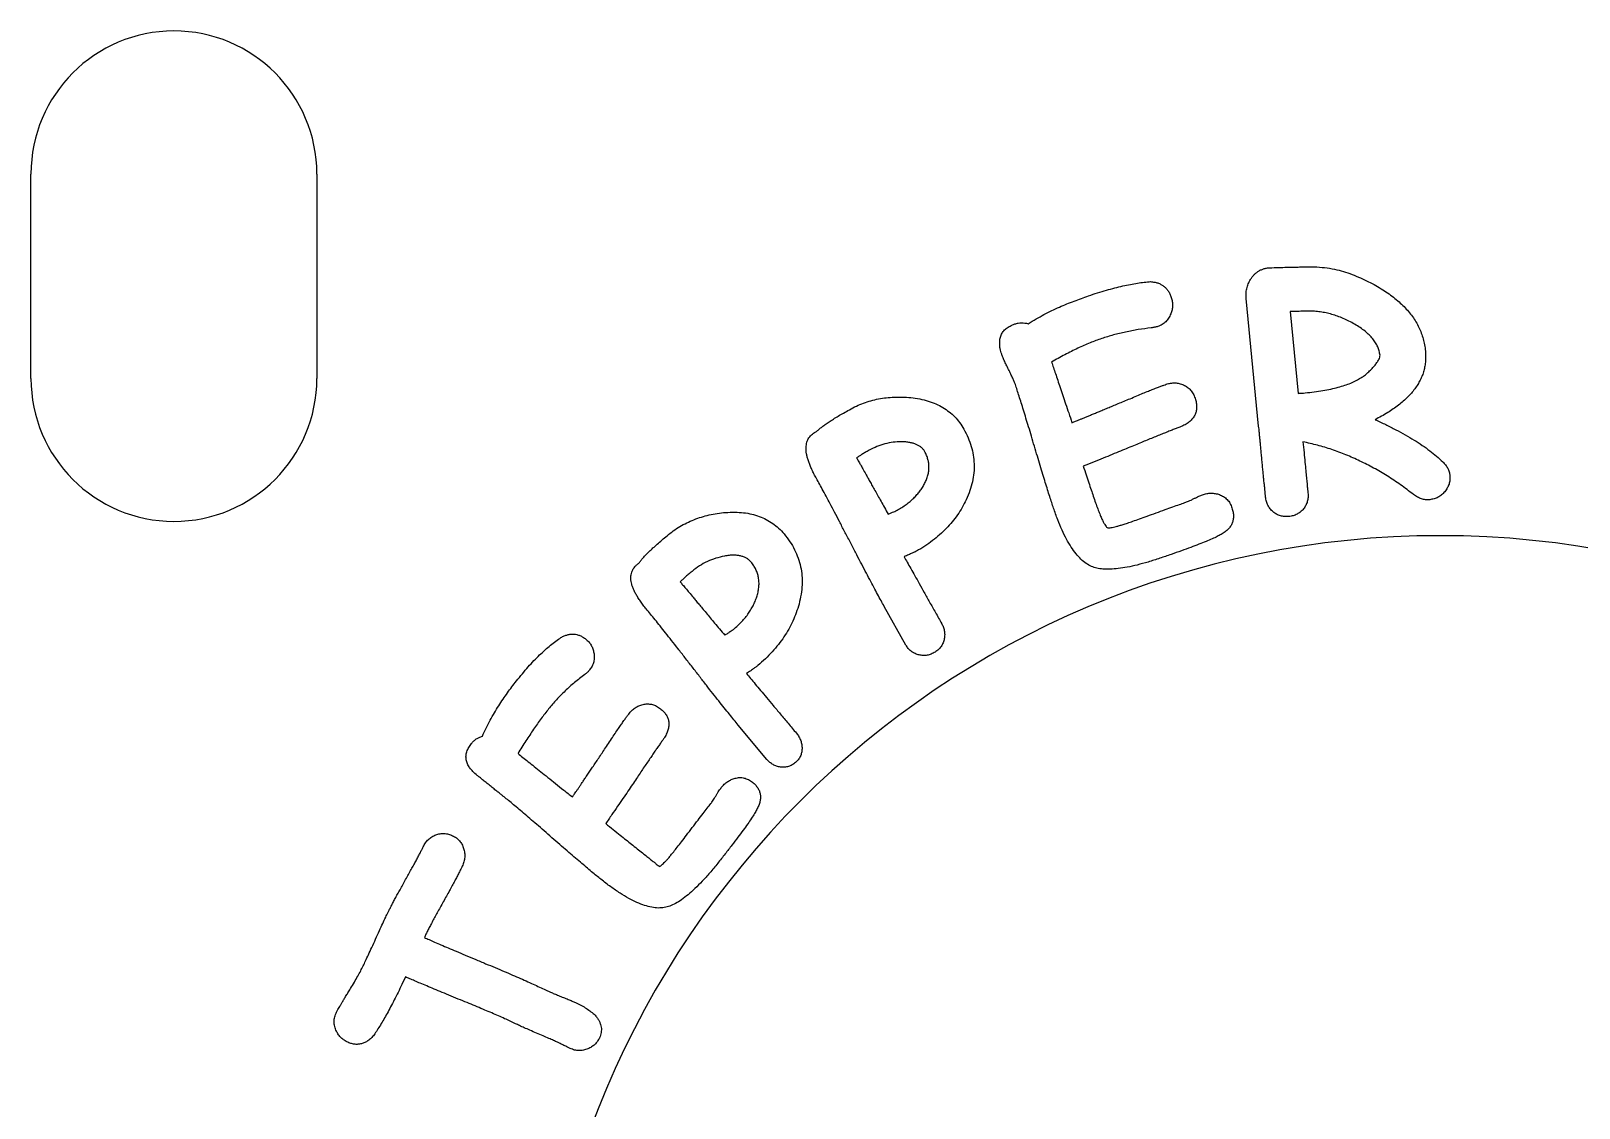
# Model space of a CAD drawing. Header units: millimetres. Extents: x -130 to 25, y -66 to 66.
# Drawn here: x -17.25 to 1.7, y -16.6 to -3.42 of the extents above; entities that cross this region are included whole.
import ezdxf

# ---------------------------------------------------------------- set-up
doc = ezdxf.new("R2010")
doc.units = ezdxf.units.MM

msp = doc.modelspace()

# ---------------------------------------------------------------- linework, layer by layer
at = {"color": 7, "linetype": 'Continuous', "lineweight": 25}
for p, q in [((-17.25, -7.675), (-17.25, -5.175)), ((-13.75, -5.175), (-13.75, -7.675)), ((-2.222, -8.26), (-2.374, -6.7)), ((-1.836, -6.859), (-1.737, -7.859)), ((-6.539, -10.938), (-6.805, -10.465)), ((-8.241, -12.338), (-8.593, -11.917)), ((-12.665, -14.998), (-12.71, -15.091))]:
    msp.add_line(p, q, dxfattribs=at)
for centre, radius, start, end in [((-15.5, -5.175), 1.75, 0, 180), ((-15.5, -7.675), 1.75, 180, 0), ((0, -20.675), 11.075, 0, 180)]:
    msp.add_arc(centre, radius, start, end, dxfattribs=at)
for points, knots in [([(-2.322, -6.465), (-2.315, -6.454), (-2.3, -6.432), (-2.274, -6.403), (-2.246, -6.378), (-2.214, -6.357), (-2.18, -6.341), (-2.143, -6.33), (-2.103, -6.322), (-2.075, -6.321), (-2.061, -6.321)], [0, 0, 0, 0, 0.1280628, 0.2527934, 0.3736744, 0.4929953, 0.6116226, 0.7359529, 0.864324, 1, 1, 1, 1]), ([(-2.061, -6.321), (-2.024, -6.32), (-1.955, -6.318), (-1.858, -6.315), (-1.776, -6.314), (-1.709, -6.312), (-1.655, -6.311), (-1.616, -6.31), (-1.592, -6.309), (-1.58, -6.31), (-1.577, -6.31)], [0, 0, 0, 0, 0.229407, 0.428933, 0.598579, 0.738372, 0.848285, 0.928321, 0.979695, 1, 1, 1, 1]), ([(-1.577, -6.31), (-1.533, -6.311), (-1.448, -6.315), (-1.325, -6.332), (-1.211, -6.357), (-1.14, -6.381), (-1.105, -6.393)], [0, 0, 0, 0, 0.274592, 0.531875, 0.772238, 1, 1, 1, 1]), ([(-1.105, -6.393), (-1.07, -6.407), (-1.002, -6.435), (-0.903, -6.48), (-0.81, -6.527), (-0.724, -6.577), (-0.644, -6.628), (-0.571, -6.682), (-0.503, -6.738), (-0.442, -6.796), (-0.387, -6.856), (-0.338, -6.919), (-0.296, -6.984), (-0.26, -7.051), (-0.23, -7.12), (-0.208, -7.192), (-0.189, -7.265), (-0.183, -7.315), (-0.181, -7.341)], [0, 0, 0, 0, 0.0809736, 0.1588029, 0.2326957, 0.303936, 0.3719349, 0.437118, 0.4994695, 0.5600989, 0.6181493, 0.6748065, 0.729942, 0.7840431, 0.8376554, 0.8916089, 0.9452436, 1, 1, 1, 1]), ([(-4.305, -6.666), (-4.268, -6.653), (-4.195, -6.629), (-4.087, -6.597), (-3.984, -6.568), (-3.887, -6.545), (-3.794, -6.525), (-3.706, -6.51), (-3.623, -6.499), (-3.57, -6.494), (-3.544, -6.492)], [0, 0, 0, 0, 0.151425, 0.294961, 0.430671, 0.559173, 0.680042, 0.793991, 0.900587, 1, 1, 1, 1]), ([(-3.544, -6.492), (-3.528, -6.494), (-3.499, -6.497), (-3.457, -6.507), (-3.418, -6.524), (-3.384, -6.545), (-3.355, -6.572), (-3.329, -6.604), (-3.307, -6.642), (-3.297, -6.669), (-3.291, -6.684)], [0, 0, 0, 0, 0.136007, 0.2627661, 0.383647, 0.5025939, 0.6186358, 0.7389362, 0.8651995, 1, 1, 1, 1]), ([(-2.374, -6.7), (-2.375, -6.679), (-2.378, -6.639), (-2.369, -6.578), (-2.351, -6.519), (-2.332, -6.483), (-2.322, -6.465)], [0, 0, 0, 0, 0.253004, 0.498747, 0.746257, 1, 1, 1, 1]), ([(-5.042, -7.007), (-5.01, -6.987), (-4.946, -6.948), (-4.851, -6.894), (-4.756, -6.846), (-4.633, -6.79), (-4.483, -6.729), (-4.363, -6.686), (-4.305, -6.666)], [0, 0, 0, 0, 0.139417, 0.274126, 0.404855, 0.530879, 0.772316, 1, 1, 1, 1]), ([(-3.291, -6.684), (-3.287, -6.701), (-3.278, -6.734), (-3.274, -6.785), (-3.28, -6.837), (-3.292, -6.87), (-3.298, -6.886)], [0, 0, 0, 0, 0.253097, 0.497062, 0.745162, 1, 1, 1, 1]), ([(-5.367, -7.379), (-5.374, -7.357), (-5.387, -7.315), (-5.393, -7.252), (-5.391, -7.196), (-5.376, -7.145), (-5.349, -7.101), (-5.312, -7.063), (-5.263, -7.032), (-5.226, -7.018), (-5.206, -7.01)], [0, 0, 0, 0, 0.152315, 0.286271, 0.407056, 0.518673, 0.626782, 0.739552, 0.862157, 1, 1, 1, 1]), ([(-5.206, -7.01), (-5.192, -7.006), (-5.166, -6.998), (-5.124, -6.995), (-5.083, -6.997), (-5.056, -7.003), (-5.042, -7.007)], [0, 0, 0, 0, 0.251573, 0.499899, 0.747418, 1, 1, 1, 1]), ([(-3.298, -6.886), (-3.306, -6.904), (-3.321, -6.939), (-3.357, -6.984), (-3.403, -7.019), (-3.438, -7.033), (-3.456, -7.04)], [0, 0, 0, 0, 0.257054, 0.501844, 0.74392, 1, 1, 1, 1]), ([(-1.611, -6.852), (-1.613, -6.852), (-1.619, -6.852), (-1.632, -6.852), (-1.651, -6.853), (-1.676, -6.853), (-1.708, -6.855), (-1.745, -6.856), (-1.788, -6.858), (-1.819, -6.859), (-1.836, -6.859)], [0, 0, 0, 0, 0.030832, 0.087357, 0.172184, 0.282694, 0.421533, 0.588618, 0.781471, 1, 1, 1, 1]), ([(-1.047, -7.012), (-1.07, -6.999), (-1.115, -6.974), (-1.185, -6.942), (-1.255, -6.914), (-1.325, -6.892), (-1.396, -6.874), (-1.467, -6.862), (-1.539, -6.854), (-1.587, -6.853), (-1.611, -6.852)], [0, 0, 0, 0, 0.132075, 0.261515, 0.388756, 0.513022, 0.635827, 0.757796, 0.878695, 1, 1, 1, 1]), ([(-4.143, -7.188), (-4.191, -7.205), (-4.29, -7.241), (-4.44, -7.308), (-4.596, -7.387), (-4.702, -7.446), (-4.756, -7.477)], [0, 0, 0, 0, 0.224007, 0.465362, 0.723972, 1, 1, 1, 1]), ([(-3.537, -7.058), (-3.59, -7.064), (-3.695, -7.077), (-3.849, -7.107), (-3.999, -7.142), (-4.095, -7.173), (-4.143, -7.188)], [0, 0, 0, 0, 0.257661, 0.50989, 0.757387, 1, 1, 1, 1]), ([(-3.456, -7.04), (-3.469, -7.044), (-3.496, -7.052), (-3.523, -7.056), (-3.537, -7.058)], [0, 0, 0, 0, 0.4839422, 1, 1, 1, 1]), ([(-0.736, -7.392), (-0.739, -7.375), (-0.744, -7.339), (-0.762, -7.288), (-0.79, -7.239), (-0.824, -7.189), (-0.868, -7.143), (-0.92, -7.097), (-0.98, -7.053), (-1.024, -7.026), (-1.047, -7.012)], [0, 0, 0, 0, 0.103708, 0.209559, 0.319209, 0.435668, 0.560908, 0.69517, 0.84198, 1, 1, 1, 1]), ([(-5.2, -7.752), (-5.204, -7.74), (-5.214, -7.713), (-5.233, -7.67), (-5.256, -7.62), (-5.283, -7.566), (-5.311, -7.511), (-5.334, -7.461), (-5.353, -7.418), (-5.362, -7.391), (-5.367, -7.379)], [0, 0, 0, 0, 0.094997, 0.209195, 0.344826, 0.500023, 0.656487, 0.790833, 0.906332, 1, 1, 1, 1]), ([(-0.181, -7.341), (-0.179, -7.362), (-0.176, -7.403), (-0.179, -7.464), (-0.186, -7.524), (-0.199, -7.583), (-0.218, -7.641), (-0.244, -7.696), (-0.274, -7.752), (-0.31, -7.805), (-0.351, -7.857), (-0.398, -7.908), (-0.451, -7.957), (-0.509, -8.005), (-0.574, -8.051), (-0.643, -8.096), (-0.718, -8.14), (-0.77, -8.167), (-0.797, -8.181)], [0, 0, 0, 0, 0.056187, 0.110769, 0.165213, 0.21902, 0.273228, 0.327869, 0.384126, 0.441754, 0.501301, 0.563048, 0.627732, 0.695239, 0.766313, 0.840223, 0.918444, 1, 1, 1, 1]), ([(-4.756, -7.477), (-4.749, -7.499), (-4.733, -7.546), (-4.708, -7.619), (-4.681, -7.701), (-4.651, -7.789), (-4.619, -7.886), (-4.584, -7.99), (-4.546, -8.101), (-4.52, -8.178), (-4.507, -8.218)], [0, 0, 0, 0, 0.088993, 0.188992, 0.29836, 0.418033, 0.548478, 0.688993, 0.839111, 1, 1, 1, 1]), ([(-0.971, -7.67), (-0.956, -7.66), (-0.925, -7.64), (-0.883, -7.604), (-0.842, -7.566), (-0.806, -7.524), (-0.775, -7.484), (-0.752, -7.449), (-0.738, -7.419), (-0.737, -7.4), (-0.736, -7.392)], [0, 0, 0, 0, 0.147262, 0.293942, 0.444352, 0.597241, 0.737883, 0.85027, 0.935885, 1, 1, 1, 1]), ([(-4.733, -9.262), (-4.74, -9.24), (-4.756, -9.193), (-4.78, -9.118), (-4.806, -9.036), (-4.834, -8.945), (-4.865, -8.847), (-4.897, -8.741), (-4.931, -8.626), (-4.967, -8.506), (-5.002, -8.386), (-5.036, -8.271), (-5.069, -8.165), (-5.099, -8.067), (-5.127, -7.977), (-5.153, -7.895), (-5.177, -7.82), (-5.193, -7.774), (-5.2, -7.752)], [0, 0, 0, 0, 0.044347, 0.093673, 0.148564, 0.208327, 0.273528, 0.343951, 0.4196, 0.50058, 0.581559, 0.657208, 0.727281, 0.792374, 0.852245, 0.906787, 0.956001, 1, 1, 1, 1]), ([(-3.795, -7.924), (-3.768, -7.913), (-3.715, -7.891), (-3.641, -7.859), (-3.574, -7.832), (-3.514, -7.808), (-3.463, -7.788), (-3.42, -7.772), (-3.384, -7.758), (-3.363, -7.751), (-3.354, -7.747)], [0, 0, 0, 0, 0.1882392, 0.3584118, 0.5107132, 0.6444842, 0.7608577, 0.8587067, 0.9380359, 1, 1, 1, 1]), ([(-3.354, -7.747), (-3.336, -7.742), (-3.301, -7.732), (-3.246, -7.729), (-3.193, -7.737), (-3.141, -7.754), (-3.094, -7.781), (-3.053, -7.818), (-3.021, -7.864), (-3.007, -7.9), (-3, -7.919)], [0, 0, 0, 0, 0.1273044, 0.2499, 0.3695234, 0.493075, 0.6174086, 0.7384629, 0.8650926, 1, 1, 1, 1]), ([(-1.653, -7.853), (-1.616, -7.849), (-1.543, -7.841), (-1.438, -7.826), (-1.34, -7.808), (-1.251, -7.785), (-1.169, -7.762), (-1.095, -7.735), (-1.029, -7.705), (-0.99, -7.681), (-0.971, -7.67)], [0, 0, 0, 0, 0.159445, 0.30894, 0.447896, 0.576775, 0.696085, 0.806113, 0.907182, 1, 1, 1, 1]), ([(-7.231, -8.059), (-7.203, -8.043), (-7.147, -8.013), (-7.058, -7.977), (-6.968, -7.947), (-6.875, -7.925), (-6.779, -7.911), (-6.681, -7.904), (-6.581, -7.903), (-6.514, -7.908), (-6.48, -7.911)], [0, 0, 0, 0, 0.123673, 0.245983, 0.367985, 0.490952, 0.61427, 0.740267, 0.868125, 1, 1, 1, 1]), ([(-6.48, -7.911), (-6.443, -7.916), (-6.371, -7.925), (-6.267, -7.951), (-6.173, -7.986), (-6.087, -8.03), (-6.009, -8.083), (-5.94, -8.144), (-5.88, -8.216), (-5.847, -8.269), (-5.83, -8.296)], [0, 0, 0, 0, 0.142944, 0.277208, 0.404381, 0.526856, 0.644881, 0.762197, 0.879735, 1, 1, 1, 1]), ([(-4.507, -8.218), (-4.502, -8.216), (-4.491, -8.212), (-4.472, -8.204), (-4.45, -8.195), (-4.423, -8.184), (-4.392, -8.172), (-4.358, -8.157), (-4.319, -8.142), (-4.277, -8.123), (-4.23, -8.104), (-4.18, -8.084), (-4.126, -8.061), (-4.067, -8.037), (-4.005, -8.012), (-3.939, -7.983), (-3.868, -7.954), (-3.82, -7.934), (-3.795, -7.924)], [0, 0, 0, 0, 0.020932, 0.046886, 0.078562, 0.11596, 0.158798, 0.207641, 0.261921, 0.321516, 0.386544, 0.457293, 0.533766, 0.61596, 0.70359, 0.796537, 0.895898, 1, 1, 1, 1]), ([(-3, -7.919), (-2.994, -7.937), (-2.984, -7.971), (-2.979, -8.024), (-2.983, -8.072), (-2.998, -8.117), (-3.022, -8.158), (-3.055, -8.196), (-3.098, -8.229), (-3.132, -8.247), (-3.15, -8.256)], [0, 0, 0, 0, 0.138124, 0.262368, 0.379613, 0.491676, 0.603818, 0.724322, 0.854548, 1, 1, 1, 1]), ([(-1.737, -7.859), (-1.722, -7.858), (-1.694, -7.857), (-1.666, -7.854), (-1.653, -7.853)], [0, 0, 0, 0, 0.537448, 1, 1, 1, 1]), ([(-7.628, -8.321), (-7.619, -8.313), (-7.599, -8.295), (-7.565, -8.267), (-7.524, -8.238), (-7.478, -8.207), (-7.425, -8.172), (-7.366, -8.136), (-7.301, -8.098), (-7.255, -8.072), (-7.231, -8.059)], [0, 0, 0, 0, 0.078257, 0.17062, 0.274096, 0.392991, 0.52469, 0.670275, 0.828141, 1, 1, 1, 1]), ([(-7.643, -8.884), (-7.653, -8.867), (-7.672, -8.832), (-7.696, -8.78), (-7.717, -8.732), (-7.733, -8.685), (-7.748, -8.641), (-7.756, -8.6), (-7.762, -8.561), (-7.762, -8.524), (-7.759, -8.49), (-7.753, -8.458), (-7.742, -8.429), (-7.727, -8.402), (-7.708, -8.377), (-7.685, -8.356), (-7.658, -8.337), (-7.638, -8.327), (-7.628, -8.321)], [0, 0, 0, 0, 0.095324, 0.184169, 0.266673, 0.344344, 0.415165, 0.481561, 0.54259, 0.599473, 0.652928, 0.702679, 0.750967, 0.79867, 0.846338, 0.89487, 0.945458, 1, 1, 1, 1]), ([(-5.83, -8.296), (-5.812, -8.331), (-5.777, -8.399), (-5.738, -8.506), (-5.714, -8.614), (-5.702, -8.722), (-5.706, -8.832), (-5.724, -8.941), (-5.754, -9.052), (-5.786, -9.123), (-5.802, -9.16)], [0, 0, 0, 0, 0.131045, 0.256052, 0.377956, 0.498098, 0.618324, 0.741293, 0.867426, 1, 1, 1, 1]), ([(-3.15, -8.256), (-3.162, -8.261), (-3.19, -8.273), (-3.234, -8.289), (-3.282, -8.308), (-3.334, -8.329), (-3.391, -8.352), (-3.453, -8.376), (-3.519, -8.403), (-3.564, -8.421), (-3.588, -8.431)], [0, 0, 0, 0, 0.08863, 0.188436, 0.298026, 0.416958, 0.547966, 0.68786, 0.83869, 1, 1, 1, 1]), ([(-2.137, -9.128), (-2.138, -9.115), (-2.141, -9.088), (-2.145, -9.045), (-2.149, -8.998), (-2.155, -8.946), (-2.161, -8.889), (-2.166, -8.828), (-2.173, -8.763), (-2.179, -8.694), (-2.186, -8.626), (-2.193, -8.56), (-2.198, -8.499), (-2.203, -8.443), (-2.209, -8.391), (-2.213, -8.343), (-2.217, -8.3), (-2.22, -8.273), (-2.222, -8.26)], [0, 0, 0, 0, 0.044695, 0.094012, 0.148676, 0.208688, 0.274047, 0.344028, 0.419356, 0.500031, 0.580707, 0.656035, 0.726677, 0.791972, 0.851323, 0.905987, 0.955964, 1, 1, 1, 1]), ([(-0.797, -8.181), (-0.753, -8.201), (-0.668, -8.239), (-0.544, -8.302), (-0.428, -8.364), (-0.321, -8.428), (-0.22, -8.493), (-0.128, -8.559), (-0.044, -8.626), (0.008, -8.674), (0.033, -8.697)], [0, 0, 0, 0, 0.147131, 0.287588, 0.421524, 0.549159, 0.670598, 0.785882, 0.89567, 1, 1, 1, 1]), ([(-6.593, -8.452), (-6.628, -8.453), (-6.696, -8.455), (-6.797, -8.475), (-6.896, -8.507), (-6.957, -8.539), (-6.988, -8.555)], [0, 0, 0, 0, 0.2498597, 0.4966902, 0.7448777, 1, 1, 1, 1]), ([(-6.308, -8.573), (-6.314, -8.563), (-6.326, -8.544), (-6.351, -8.519), (-6.38, -8.499), (-6.414, -8.482), (-6.452, -8.469), (-6.495, -8.459), (-6.542, -8.453), (-6.576, -8.452), (-6.593, -8.452)], [0, 0, 0, 0, 0.105335, 0.20999, 0.319846, 0.433877, 0.558499, 0.692144, 0.839437, 1, 1, 1, 1]), ([(-3.588, -8.431), (-3.611, -8.44), (-3.659, -8.461), (-3.736, -8.493), (-3.821, -8.528), (-3.915, -8.566), (-4.017, -8.608), (-4.127, -8.653), (-4.245, -8.7), (-4.327, -8.732), (-4.369, -8.749)], [0, 0, 0, 0, 0.0884883, 0.1874183, 0.2962644, 0.4161857, 0.5465472, 0.6870904, 0.8384529, 1, 1, 1, 1]), ([(-1.679, -8.452), (-1.675, -8.496), (-1.667, -8.58), (-1.655, -8.697), (-1.646, -8.799), (-1.637, -8.885), (-1.63, -8.955), (-1.625, -9.01), (-1.621, -9.049), (-1.619, -9.07), (-1.618, -9.077)], [0, 0, 0, 0, 0.2127163, 0.4005134, 0.5633022, 0.7002566, 0.8131181, 0.9000551, 0.9629903, 1, 1, 1, 1]), ([(-0.326, -9.096), (-0.379, -9.056), (-0.483, -8.976), (-0.647, -8.868), (-0.812, -8.771), (-0.981, -8.685), (-1.151, -8.61), (-1.325, -8.545), (-1.501, -8.492), (-1.62, -8.465), (-1.679, -8.452)], [0, 0, 0, 0, 0.132076, 0.261006, 0.387913, 0.512481, 0.635823, 0.75785, 0.878894, 1, 1, 1, 1]), ([(-6.988, -8.555), (-7.004, -8.564), (-7.035, -8.581), (-7.077, -8.605), (-7.112, -8.627), (-7.133, -8.641), (-7.143, -8.647)], [0, 0, 0, 0, 0.306841, 0.577771, 0.80728, 1, 1, 1, 1]), ([(-7.143, -8.647), (-7.136, -8.66), (-7.121, -8.688), (-7.095, -8.733), (-7.064, -8.787), (-7.043, -8.826), (-7.031, -8.847)], [0, 0, 0, 0, 0.187958, 0.416701, 0.687474, 1, 1, 1, 1]), ([(-6.31, -8.963), (-6.302, -8.946), (-6.286, -8.913), (-6.27, -8.862), (-6.26, -8.812), (-6.256, -8.762), (-6.259, -8.714), (-6.269, -8.666), (-6.285, -8.618), (-6.301, -8.588), (-6.308, -8.573)], [0, 0, 0, 0, 0.137446, 0.268754, 0.393403, 0.513147, 0.632797, 0.751591, 0.873452, 1, 1, 1, 1]), ([(0.033, -8.697), (0.045, -8.709), (0.068, -8.732), (0.094, -8.774), (0.112, -8.818), (0.116, -8.849), (0.119, -8.865)], [0, 0, 0, 0, 0.263837, 0.509795, 0.755368, 1, 1, 1, 1]), ([(-7.223, -9.676), (-7.246, -9.633), (-7.289, -9.55), (-7.352, -9.43), (-7.41, -9.317), (-7.465, -9.214), (-7.515, -9.119), (-7.562, -9.034), (-7.604, -8.956), (-7.63, -8.907), (-7.643, -8.884)], [0, 0, 0, 0, 0.162352, 0.314023, 0.455287, 0.585299, 0.705204, 0.813865, 0.912422, 1, 1, 1, 1]), ([(-7.031, -8.847), (-7.023, -8.861), (-7.006, -8.89), (-6.98, -8.938), (-6.951, -8.991), (-6.917, -9.049), (-6.883, -9.113), (-6.842, -9.182), (-6.801, -9.257), (-6.772, -9.309), (-6.757, -9.335)], [0, 0, 0, 0, 0.085594, 0.182722, 0.291389, 0.410297, 0.54114, 0.682728, 0.835343, 1, 1, 1, 1]), ([(-4.369, -8.749), (-4.357, -8.785), (-4.334, -8.853), (-4.302, -8.95), (-4.273, -9.037), (-4.255, -9.09), (-4.246, -9.115)], [0, 0, 0, 0, 0.2954547, 0.559185, 0.7945063, 1, 1, 1, 1]), ([(0.119, -8.865), (0.119, -8.882), (0.121, -8.918), (0.11, -8.97), (0.089, -9.018), (0.057, -9.063), (0.019, -9.101), (-0.025, -9.131), (-0.075, -9.151), (-0.11, -9.157), (-0.128, -9.16)], [0, 0, 0, 0, 0.126284, 0.246922, 0.369771, 0.498592, 0.627255, 0.749654, 0.872706, 1, 1, 1, 1]), ([(-6.647, -9.289), (-6.628, -9.278), (-6.59, -9.256), (-6.537, -9.219), (-6.488, -9.181), (-6.444, -9.141), (-6.404, -9.099), (-6.368, -9.056), (-6.336, -9.011), (-6.319, -8.979), (-6.31, -8.963)], [0, 0, 0, 0, 0.140178, 0.275802, 0.405738, 0.530593, 0.651891, 0.770249, 0.88564, 1, 1, 1, 1]), ([(-2.911, -9.099), (-2.893, -9.094), (-2.858, -9.084), (-2.804, -9.079), (-2.752, -9.082), (-2.719, -9.092), (-2.702, -9.097)], [0, 0, 0, 0, 0.264523, 0.513854, 0.757271, 1, 1, 1, 1]), ([(-1.618, -9.077), (-1.617, -9.095), (-1.615, -9.13), (-1.624, -9.182), (-1.644, -9.23), (-1.672, -9.273), (-1.708, -9.31), (-1.751, -9.338), (-1.799, -9.358), (-1.834, -9.363), (-1.851, -9.366)], [0, 0, 0, 0, 0.1300978, 0.2522125, 0.3758558, 0.5011732, 0.6258174, 0.7468619, 0.8705052, 1, 1, 1, 1]), ([(-0.128, -9.16), (-0.145, -9.16), (-0.179, -9.162), (-0.23, -9.15), (-0.28, -9.129), (-0.31, -9.107), (-0.326, -9.096)], [0, 0, 0, 0, 0.239125, 0.481104, 0.729438, 1, 1, 1, 1]), ([(-5.802, -9.16), (-5.818, -9.192), (-5.849, -9.256), (-5.908, -9.347), (-5.973, -9.433), (-6.046, -9.514), (-6.126, -9.591), (-6.214, -9.662), (-6.308, -9.73), (-6.376, -9.769), (-6.411, -9.79)], [0, 0, 0, 0, 0.1209058, 0.2409634, 0.3624771, 0.484433, 0.6085219, 0.7350738, 0.8656037, 1, 1, 1, 1]), ([(-4.269, -9.976), (-4.291, -9.965), (-4.337, -9.941), (-4.4, -9.888), (-4.461, -9.821), (-4.519, -9.738), (-4.577, -9.641), (-4.631, -9.529), (-4.684, -9.401), (-4.716, -9.31), (-4.733, -9.262)], [0, 0, 0, 0, 0.084336, 0.177261, 0.280557, 0.395605, 0.524383, 0.667669, 0.825847, 1, 1, 1, 1]), ([(-4.246, -9.115), (-4.237, -9.143), (-4.219, -9.195), (-4.193, -9.268), (-4.169, -9.331), (-4.146, -9.384), (-4.126, -9.428), (-4.107, -9.461), (-4.092, -9.486), (-4.08, -9.497), (-4.075, -9.501)], [0, 0, 0, 0, 0.205811, 0.388438, 0.547481, 0.683531, 0.796217, 0.885218, 0.952816, 1, 1, 1, 1]), ([(-3.828, -9.446), (-3.806, -9.438), (-3.757, -9.422), (-3.677, -9.392), (-3.581, -9.359), (-3.477, -9.321), (-3.372, -9.283), (-3.276, -9.248), (-3.195, -9.22), (-3.146, -9.203), (-3.124, -9.196)], [0, 0, 0, 0, 0.093297, 0.20841, 0.343109, 0.499635, 0.65616, 0.791848, 0.906703, 1, 1, 1, 1]), ([(-3.124, -9.196), (-3.117, -9.193), (-3.102, -9.187), (-3.077, -9.177), (-3.048, -9.163), (-3.016, -9.147), (-2.985, -9.132), (-2.957, -9.118), (-2.932, -9.107), (-2.917, -9.102), (-2.911, -9.099)], [0, 0, 0, 0, 0.095301, 0.210314, 0.347152, 0.503837, 0.660523, 0.795141, 0.907882, 1, 1, 1, 1]), ([(-2.702, -9.097), (-2.685, -9.105), (-2.65, -9.12), (-2.605, -9.156), (-2.57, -9.204), (-2.555, -9.242), (-2.548, -9.261)], [0, 0, 0, 0, 0.245111, 0.484845, 0.731345, 1, 1, 1, 1]), ([(-2.548, -9.261), (-2.543, -9.278), (-2.533, -9.31), (-2.529, -9.359), (-2.532, -9.404), (-2.544, -9.447), (-2.565, -9.487), (-2.595, -9.523), (-2.633, -9.556), (-2.663, -9.575), (-2.679, -9.584)], [0, 0, 0, 0, 0.136951, 0.261003, 0.378793, 0.491719, 0.60624, 0.726166, 0.856336, 1, 1, 1, 1]), ([(-1.851, -9.366), (-1.869, -9.367), (-1.904, -9.369), (-1.955, -9.358), (-2.003, -9.339), (-2.045, -9.309), (-2.082, -9.272), (-2.109, -9.229), (-2.129, -9.181), (-2.134, -9.146), (-2.137, -9.128)], [0, 0, 0, 0, 0.1301523, 0.2528301, 0.3739333, 0.4997009, 0.6253751, 0.7480529, 0.8704509, 1, 1, 1, 1]), ([(-9.463, -9.601), (-9.438, -9.581), (-9.388, -9.54), (-9.307, -9.488), (-9.223, -9.442), (-9.134, -9.403), (-9.043, -9.371), (-8.947, -9.345), (-8.848, -9.327), (-8.78, -9.319), (-8.746, -9.316)], [0, 0, 0, 0, 0.123048, 0.245596, 0.368044, 0.490572, 0.61422, 0.739469, 0.867792, 1, 1, 1, 1]), ([(-8.746, -9.316), (-8.708, -9.314), (-8.635, -9.311), (-8.528, -9.317), (-8.428, -9.334), (-8.335, -9.361), (-8.248, -9.4), (-8.168, -9.449), (-8.095, -9.507), (-8.053, -9.554), (-8.031, -9.578)], [0, 0, 0, 0, 0.142429, 0.277, 0.404466, 0.526211, 0.644517, 0.761838, 0.879162, 1, 1, 1, 1]), ([(-6.757, -9.335), (-6.744, -9.33), (-6.721, -9.321), (-6.69, -9.309), (-6.666, -9.298), (-6.653, -9.292), (-6.647, -9.289)], [0, 0, 0, 0, 0.343975, 0.626721, 0.843848, 1, 1, 1, 1]), ([(-4.075, -9.501), (-4.071, -9.503), (-4.063, -9.505), (-4.047, -9.504), (-4.025, -9.502), (-3.997, -9.496), (-3.963, -9.488), (-3.923, -9.476), (-3.878, -9.462), (-3.846, -9.452), (-3.828, -9.446)], [0, 0, 0, 0, 0.042398, 0.103676, 0.190395, 0.303895, 0.439308, 0.600174, 0.787559, 1, 1, 1, 1]), ([(-9.808, -9.935), (-9.8, -9.924), (-9.784, -9.903), (-9.755, -9.869), (-9.72, -9.832), (-9.68, -9.792), (-9.634, -9.749), (-9.582, -9.702), (-9.525, -9.652), (-9.485, -9.618), (-9.463, -9.601)], [0, 0, 0, 0, 0.078982, 0.170392, 0.276008, 0.393486, 0.524629, 0.670402, 0.828279, 1, 1, 1, 1]), ([(-8.031, -9.578), (-8.007, -9.609), (-7.959, -9.671), (-7.901, -9.77), (-7.857, -9.873), (-7.827, -9.98), (-7.81, -10.089), (-7.809, -10.203), (-7.82, -10.32), (-7.839, -10.397), (-7.848, -10.437)], [0, 0, 0, 0, 0.130098, 0.254459, 0.376229, 0.495714, 0.616495, 0.739148, 0.866839, 1, 1, 1, 1]), ([(-2.679, -9.584), (-2.695, -9.593), (-2.732, -9.613), (-2.794, -9.641), (-2.869, -9.673), (-2.957, -9.707), (-3.057, -9.746), (-3.171, -9.787), (-3.297, -9.831), (-3.385, -9.861), (-3.431, -9.876)], [0, 0, 0, 0, 0.068894, 0.154146, 0.2546, 0.370991, 0.504297, 0.653624, 0.818324, 1, 1, 1, 1]), ([(-8.76, -9.85), (-8.797, -9.858), (-8.869, -9.874), (-8.971, -9.915), (-9.07, -9.968), (-9.128, -10.014), (-9.158, -10.037)], [0, 0, 0, 0, 0.249664, 0.497204, 0.745644, 1, 1, 1, 1]), ([(-8.436, -9.922), (-8.444, -9.913), (-8.461, -9.895), (-8.492, -9.875), (-8.526, -9.858), (-8.565, -9.847), (-8.608, -9.84), (-8.655, -9.838), (-8.707, -9.841), (-8.742, -9.847), (-8.76, -9.85)], [0, 0, 0, 0, 0.105655, 0.210655, 0.319078, 0.433572, 0.558032, 0.692601, 0.838935, 1, 1, 1, 1]), ([(-6.805, -10.465), (-6.818, -10.442), (-6.845, -10.392), (-6.888, -10.315), (-6.934, -10.228), (-6.984, -10.134), (-7.039, -10.031), (-7.097, -9.92), (-7.159, -9.801), (-7.201, -9.719), (-7.223, -9.676)], [0, 0, 0, 0, 0.08964, 0.188849, 0.298456, 0.418775, 0.548663, 0.688965, 0.839411, 1, 1, 1, 1]), ([(-6.411, -9.79), (-6.418, -9.793), (-6.435, -9.802), (-6.467, -9.816), (-6.51, -9.836), (-6.543, -9.85), (-6.561, -9.858)], [0, 0, 0, 0, 0.137811, 0.349357, 0.637697, 1, 1, 1, 1]), ([(-9.718, -10.497), (-9.731, -10.481), (-9.756, -10.45), (-9.79, -10.403), (-9.819, -10.358), (-9.846, -10.315), (-9.866, -10.274), (-9.883, -10.234), (-9.896, -10.196), (-9.903, -10.16), (-9.907, -10.126), (-9.906, -10.093), (-9.901, -10.062), (-9.891, -10.033), (-9.877, -10.005), (-9.858, -9.979), (-9.835, -9.956), (-9.817, -9.942), (-9.808, -9.935)], [0, 0, 0, 0, 0.095937, 0.184692, 0.267902, 0.344772, 0.416647, 0.482653, 0.543644, 0.60108, 0.654031, 0.70404, 0.75204, 0.799193, 0.846313, 0.894891, 0.946035, 1, 1, 1, 1]), ([(-9.158, -10.037), (-9.173, -10.05), (-9.202, -10.073), (-9.241, -10.108), (-9.275, -10.137), (-9.294, -10.156), (-9.303, -10.165)], [0, 0, 0, 0, 0.3083885, 0.5780898, 0.8072212, 1, 1, 1, 1]), ([(-8.36, -10.335), (-8.355, -10.316), (-8.346, -10.278), (-8.338, -10.221), (-8.337, -10.166), (-8.343, -10.113), (-8.356, -10.061), (-8.376, -10.013), (-8.402, -9.966), (-8.424, -9.937), (-8.436, -9.922)], [0, 0, 0, 0, 0.137111, 0.267679, 0.391837, 0.512749, 0.632553, 0.75224, 0.873469, 1, 1, 1, 1]), ([(-6.561, -9.858), (-6.549, -9.88), (-6.522, -9.928), (-6.479, -10.006), (-6.429, -10.093), (-6.374, -10.19), (-6.314, -10.298), (-6.248, -10.416), (-6.176, -10.543), (-6.127, -10.631), (-6.101, -10.677)], [0, 0, 0, 0, 0.0818825, 0.1764449, 0.2831503, 0.4019992, 0.5332261, 0.6765958, 0.8321086, 1, 1, 1, 1]), ([(-3.431, -9.876), (-3.479, -9.892), (-3.571, -9.922), (-3.704, -9.959), (-3.826, -9.986), (-3.937, -10.003), (-4.036, -10.012), (-4.124, -10.01), (-4.202, -10), (-4.248, -9.984), (-4.269, -9.976)], [0, 0, 0, 0, 0.176084, 0.336827, 0.482393, 0.611947, 0.728267, 0.830069, 0.92006, 1, 1, 1, 1]), ([(-9.303, -10.165), (-9.293, -10.177), (-9.271, -10.203), (-9.234, -10.246), (-9.192, -10.297), (-9.162, -10.334), (-9.145, -10.354)], [0, 0, 0, 0, 0.187274, 0.417974, 0.687275, 1, 1, 1, 1]), ([(-9.145, -10.354), (-9.134, -10.367), (-9.111, -10.395), (-9.073, -10.44), (-9.031, -10.49), (-8.984, -10.545), (-8.935, -10.606), (-8.879, -10.671), (-8.82, -10.743), (-8.779, -10.791), (-8.758, -10.817)], [0, 0, 0, 0, 0.08582, 0.182444, 0.291345, 0.410437, 0.541192, 0.682751, 0.835973, 1, 1, 1, 1]), ([(-8.651, -10.746), (-8.633, -10.73), (-8.597, -10.7), (-8.549, -10.651), (-8.504, -10.601), (-8.465, -10.55), (-8.432, -10.498), (-8.403, -10.445), (-8.379, -10.391), (-8.367, -10.353), (-8.36, -10.335)], [0, 0, 0, 0, 0.140548, 0.275208, 0.405306, 0.530681, 0.652051, 0.76975, 0.886, 1, 1, 1, 1]), ([(-9.154, -11.208), (-9.184, -11.17), (-9.242, -11.095), (-9.327, -10.986), (-9.406, -10.886), (-9.479, -10.792), (-9.546, -10.707), (-9.608, -10.63), (-9.665, -10.561), (-9.701, -10.518), (-9.718, -10.497)], [0, 0, 0, 0, 0.162244, 0.313526, 0.454744, 0.58511, 0.704913, 0.813761, 0.912556, 1, 1, 1, 1]), ([(-7.848, -10.437), (-7.859, -10.472), (-7.88, -10.543), (-7.922, -10.645), (-7.973, -10.744), (-8.031, -10.84), (-8.099, -10.932), (-8.175, -11.022), (-8.259, -11.108), (-8.321, -11.161), (-8.352, -11.188)], [0, 0, 0, 0, 0.120334, 0.24071, 0.361013, 0.482884, 0.607752, 0.734711, 0.865235, 1, 1, 1, 1]), ([(-8.758, -10.817), (-8.745, -10.809), (-8.722, -10.795), (-8.692, -10.775), (-8.669, -10.76), (-8.656, -10.75), (-8.651, -10.746)], [0, 0, 0, 0, 0.344171, 0.628126, 0.845752, 1, 1, 1, 1]), ([(-6.101, -10.677), (-6.093, -10.693), (-6.077, -10.723), (-6.066, -10.774), (-6.064, -10.824), (-6.071, -10.875), (-6.088, -10.923), (-6.114, -10.966), (-6.149, -11.004), (-6.179, -11.022), (-6.194, -11.031)], [0, 0, 0, 0, 0.128196, 0.252058, 0.374178, 0.500357, 0.625069, 0.745972, 0.869378, 1, 1, 1, 1]), ([(-11.308, -11.378), (-11.284, -11.349), (-11.236, -11.29), (-11.164, -11.207), (-11.095, -11.13), (-11.025, -11.061), (-10.958, -10.997), (-10.891, -10.941), (-10.827, -10.89), (-10.783, -10.86), (-10.762, -10.845)], [0, 0, 0, 0, 0.150756, 0.294277, 0.429517, 0.557686, 0.678422, 0.792534, 0.899643, 1, 1, 1, 1]), ([(-10.762, -10.845), (-10.749, -10.839), (-10.723, -10.825), (-10.683, -10.812), (-10.644, -10.804), (-10.605, -10.803), (-10.567, -10.809), (-10.529, -10.822), (-10.493, -10.841), (-10.47, -10.857), (-10.458, -10.866)], [0, 0, 0, 0, 0.13681, 0.266168, 0.387553, 0.50495, 0.621916, 0.741714, 0.865805, 1, 1, 1, 1]), ([(-10.458, -10.866), (-10.446, -10.877), (-10.421, -10.899), (-10.392, -10.939), (-10.371, -10.984), (-10.363, -11.016), (-10.359, -11.033)], [0, 0, 0, 0, 0.2536685, 0.4980513, 0.7432501, 1, 1, 1, 1]), ([(-6.194, -11.031), (-6.21, -11.04), (-6.24, -11.055), (-6.29, -11.066), (-6.34, -11.067), (-6.39, -11.058), (-6.436, -11.04), (-6.478, -11.014), (-6.513, -10.979), (-6.53, -10.952), (-6.539, -10.938)], [0, 0, 0, 0, 0.1325511, 0.2576048, 0.3810634, 0.5080828, 0.6345449, 0.7546008, 0.8747357, 1, 1, 1, 1]), ([(-10.359, -11.033), (-10.357, -11.052), (-10.352, -11.089), (-10.359, -11.144), (-10.379, -11.197), (-10.4, -11.227), (-10.412, -11.242)], [0, 0, 0, 0, 0.255492, 0.498934, 0.74293, 1, 1, 1, 1]), ([(-10.471, -11.299), (-10.513, -11.331), (-10.596, -11.394), (-10.711, -11.498), (-10.818, -11.605), (-10.882, -11.681), (-10.913, -11.719)], [0, 0, 0, 0, 0.259183, 0.511501, 0.758091, 1, 1, 1, 1]), ([(-10.412, -11.242), (-10.42, -11.252), (-10.438, -11.273), (-10.459, -11.29), (-10.471, -11.299)], [0, 0, 0, 0, 0.481679, 1, 1, 1, 1]), ([(-8.593, -11.917), (-8.61, -11.896), (-8.646, -11.852), (-8.703, -11.782), (-8.766, -11.705), (-8.833, -11.62), (-8.906, -11.528), (-8.984, -11.428), (-9.067, -11.321), (-9.124, -11.246), (-9.154, -11.208)], [0, 0, 0, 0, 0.089639, 0.188877, 0.299115, 0.418555, 0.549002, 0.689055, 0.839724, 1, 1, 1, 1]), ([(-8.352, -11.188), (-8.358, -11.193), (-8.373, -11.205), (-8.403, -11.226), (-8.443, -11.255), (-8.474, -11.275), (-8.491, -11.286)], [0, 0, 0, 0, 0.1376546, 0.3492692, 0.6361474, 1, 1, 1, 1]), ([(-8.491, -11.286), (-8.474, -11.306), (-8.438, -11.349), (-8.381, -11.419), (-8.316, -11.497), (-8.243, -11.583), (-8.163, -11.679), (-8.075, -11.784), (-7.98, -11.897), (-7.914, -11.976), (-7.88, -12.017)], [0, 0, 0, 0, 0.082361, 0.176388, 0.283325, 0.402318, 0.532976, 0.676155, 0.832245, 1, 1, 1, 1]), ([(-11.724, -12.053), (-11.709, -12.02), (-11.678, -11.954), (-11.628, -11.859), (-11.578, -11.768), (-11.508, -11.656), (-11.421, -11.524), (-11.345, -11.426), (-11.308, -11.378)], [0, 0, 0, 0, 0.1394072, 0.2748951, 0.4049599, 0.5314703, 0.772811, 1, 1, 1, 1]), ([(-10.913, -11.719), (-10.944, -11.758), (-11.008, -11.84), (-11.099, -11.971), (-11.195, -12.113), (-11.256, -12.213), (-11.288, -12.265)], [0, 0, 0, 0, 0.22484, 0.466697, 0.724933, 1, 1, 1, 1]), ([(-9.924, -11.771), (-9.911, -11.757), (-9.888, -11.73), (-9.844, -11.698), (-9.797, -11.675), (-9.745, -11.661), (-9.692, -11.657), (-9.64, -11.664), (-9.589, -11.684), (-9.56, -11.706), (-9.544, -11.717)], [0, 0, 0, 0, 0.1299, 0.253308, 0.374691, 0.499151, 0.622382, 0.743825, 0.867433, 1, 1, 1, 1]), ([(-9.544, -11.717), (-9.53, -11.729), (-9.504, -11.751), (-9.473, -11.791), (-9.452, -11.832), (-9.44, -11.876), (-9.44, -11.922), (-9.448, -11.97), (-9.466, -12.02), (-9.484, -12.052), (-9.494, -12.068)], [0, 0, 0, 0, 0.136527, 0.260454, 0.376773, 0.488409, 0.60096, 0.722512, 0.854223, 1, 1, 1, 1]), ([(-10.194, -12.161), (-10.177, -12.136), (-10.146, -12.089), (-10.101, -12.022), (-10.06, -11.962), (-10.024, -11.91), (-9.993, -11.865), (-9.966, -11.827), (-9.944, -11.797), (-9.93, -11.779), (-9.924, -11.771)], [0, 0, 0, 0, 0.188219, 0.358836, 0.510838, 0.644231, 0.760722, 0.857916, 0.938232, 1, 1, 1, 1]), ([(-11.857, -12.141), (-11.848, -12.131), (-11.83, -12.111), (-11.799, -12.086), (-11.763, -12.067), (-11.737, -12.058), (-11.724, -12.053)], [0, 0, 0, 0, 0.248359, 0.495554, 0.743913, 1, 1, 1, 1]), ([(-9.494, -12.068), (-9.501, -12.08), (-9.518, -12.103), (-9.544, -12.14), (-9.572, -12.181), (-9.604, -12.226), (-9.637, -12.276), (-9.674, -12.328), (-9.713, -12.385), (-9.74, -12.424), (-9.754, -12.444)], [0, 0, 0, 0, 0.089184, 0.188217, 0.297415, 0.4175, 0.547756, 0.687856, 0.838844, 1, 1, 1, 1]), ([(-7.88, -12.017), (-7.869, -12.031), (-7.848, -12.059), (-7.826, -12.106), (-7.813, -12.155), (-7.81, -12.206), (-7.815, -12.255), (-7.831, -12.301), (-7.856, -12.343), (-7.88, -12.366), (-7.893, -12.377)], [0, 0, 0, 0, 0.1325408, 0.2590596, 0.3843791, 0.5116774, 0.6366307, 0.7539229, 0.8744729, 1, 1, 1, 1]), ([(-11.788, -12.533), (-11.806, -12.518), (-11.84, -12.489), (-11.88, -12.441), (-11.908, -12.393), (-11.923, -12.343), (-11.927, -12.292), (-11.915, -12.241), (-11.892, -12.189), (-11.869, -12.158), (-11.857, -12.141)], [0, 0, 0, 0, 0.153969, 0.289429, 0.410719, 0.522165, 0.630438, 0.742166, 0.864564, 1, 1, 1, 1]), ([(-11.288, -12.265), (-11.268, -12.281), (-11.226, -12.314), (-11.16, -12.367), (-11.087, -12.426), (-11.007, -12.49), (-10.92, -12.559), (-10.827, -12.634), (-10.726, -12.714), (-10.657, -12.769), (-10.622, -12.797)], [0, 0, 0, 0, 0.089301, 0.189195, 0.298729, 0.418432, 0.548729, 0.689195, 0.839301, 1, 1, 1, 1]), ([(-10.622, -12.797), (-10.618, -12.793), (-10.611, -12.784), (-10.601, -12.767), (-10.587, -12.747), (-10.571, -12.723), (-10.552, -12.696), (-10.531, -12.665), (-10.508, -12.63), (-10.483, -12.592), (-10.455, -12.551), (-10.424, -12.506), (-10.392, -12.456), (-10.356, -12.405), (-10.319, -12.349), (-10.279, -12.29), (-10.238, -12.226), (-10.209, -12.183), (-10.194, -12.161)], [0, 0, 0, 0, 0.020527, 0.046688, 0.078712, 0.116176, 0.159082, 0.207428, 0.261842, 0.321698, 0.386368, 0.457528, 0.534337, 0.616379, 0.703442, 0.796992, 0.895567, 1, 1, 1, 1]), ([(-9.754, -12.444), (-9.767, -12.464), (-9.795, -12.507), (-9.839, -12.575), (-9.89, -12.649), (-9.944, -12.73), (-10.005, -12.818), (-10.07, -12.914), (-10.141, -13.016), (-10.189, -13.086), (-10.214, -13.123)], [0, 0, 0, 0, 0.088091, 0.186951, 0.295794, 0.415795, 0.545788, 0.686941, 0.838091, 1, 1, 1, 1]), ([(-7.893, -12.377), (-7.906, -12.387), (-7.932, -12.407), (-7.977, -12.426), (-8.025, -12.434), (-8.074, -12.433), (-8.122, -12.422), (-8.167, -12.402), (-8.208, -12.375), (-8.23, -12.35), (-8.241, -12.338)], [0, 0, 0, 0, 0.127913, 0.250184, 0.372068, 0.498138, 0.62439, 0.747244, 0.871034, 1, 1, 1, 1]), ([(-11.472, -12.786), (-11.482, -12.778), (-11.504, -12.761), (-11.54, -12.731), (-11.584, -12.698), (-11.63, -12.66), (-11.677, -12.622), (-11.72, -12.588), (-11.756, -12.558), (-11.778, -12.541), (-11.788, -12.533)], [0, 0, 0, 0, 0.0945796, 0.2103494, 0.3446379, 0.5001104, 0.6555829, 0.7907572, 0.9054204, 1, 1, 1, 1]), ([(-8.928, -12.878), (-8.923, -12.873), (-8.913, -12.859), (-8.899, -12.837), (-8.881, -12.81), (-8.864, -12.78), (-8.846, -12.75), (-8.83, -12.723), (-8.814, -12.701), (-8.805, -12.689), (-8.8, -12.683)], [0, 0, 0, 0, 0.095645, 0.211786, 0.347863, 0.503395, 0.658926, 0.795768, 0.90782, 1, 1, 1, 1]), ([(-8.8, -12.683), (-8.788, -12.669), (-8.765, -12.641), (-8.723, -12.608), (-8.678, -12.583), (-8.645, -12.573), (-8.629, -12.568)], [0, 0, 0, 0, 0.2652925, 0.5183795, 0.7576915, 1, 1, 1, 1]), ([(-8.629, -12.568), (-8.611, -12.564), (-8.575, -12.557), (-8.519, -12.563), (-8.466, -12.583), (-8.434, -12.605), (-8.418, -12.616)], [0, 0, 0, 0, 0.249502, 0.489795, 0.733911, 1, 1, 1, 1]), ([(-8.418, -12.616), (-8.405, -12.627), (-8.381, -12.648), (-8.353, -12.685), (-8.332, -12.724), (-8.321, -12.766), (-8.319, -12.81), (-8.325, -12.856), (-8.341, -12.904), (-8.357, -12.935), (-8.365, -12.952)], [0, 0, 0, 0, 0.13198, 0.254988, 0.369413, 0.482691, 0.596908, 0.719839, 0.85242, 1, 1, 1, 1]), ([(-10.273, -13.804), (-10.291, -13.79), (-10.329, -13.759), (-10.39, -13.71), (-10.455, -13.654), (-10.527, -13.593), (-10.605, -13.527), (-10.69, -13.455), (-10.78, -13.377), (-10.873, -13.295), (-10.967, -13.213), (-11.057, -13.134), (-11.141, -13.063), (-11.218, -12.996), (-11.29, -12.935), (-11.356, -12.88), (-11.416, -12.831), (-11.454, -12.8), (-11.472, -12.786)], [0, 0, 0, 0, 0.044461, 0.093864, 0.148681, 0.208445, 0.273673, 0.344366, 0.419728, 0.500797, 0.581867, 0.65747, 0.727644, 0.792593, 0.852356, 0.906937, 0.956056, 1, 1, 1, 1]), ([(-9.382, -13.467), (-9.368, -13.449), (-9.336, -13.408), (-9.283, -13.341), (-9.222, -13.261), (-9.155, -13.172), (-9.087, -13.084), (-9.026, -13.004), (-8.974, -12.937), (-8.942, -12.897), (-8.928, -12.878)], [0, 0, 0, 0, 0.093118, 0.2084895, 0.343934, 0.5005461, 0.6571582, 0.7926027, 0.906882, 1, 1, 1, 1]), ([(-8.365, -12.952), (-8.374, -12.968), (-8.394, -13.005), (-8.432, -13.062), (-8.478, -13.13), (-8.534, -13.207), (-8.598, -13.294), (-8.672, -13.39), (-8.754, -13.496), (-8.813, -13.57), (-8.843, -13.608)], [0, 0, 0, 0, 0.06887, 0.153386, 0.254281, 0.371045, 0.504453, 0.653237, 0.818562, 1, 1, 1, 1]), ([(-12.449, -13.408), (-12.44, -13.391), (-12.423, -13.358), (-12.386, -13.317), (-12.344, -13.283), (-12.295, -13.26), (-12.243, -13.245), (-12.191, -13.242), (-12.138, -13.25), (-12.106, -13.263), (-12.089, -13.271)], [0, 0, 0, 0, 0.132717, 0.259573, 0.38233, 0.508125, 0.633834, 0.753799, 0.873516, 1, 1, 1, 1]), ([(-10.214, -13.123), (-10.183, -13.147), (-10.125, -13.194), (-10.041, -13.261), (-9.968, -13.32), (-9.922, -13.357), (-9.9, -13.374)], [0, 0, 0, 0, 0.294765, 0.559873, 0.794203, 1, 1, 1, 1]), ([(-12.878, -14.207), (-12.872, -14.195), (-12.859, -14.17), (-12.839, -14.13), (-12.816, -14.086), (-12.791, -14.038), (-12.763, -13.986), (-12.731, -13.93), (-12.699, -13.87), (-12.664, -13.808), (-12.628, -13.745), (-12.595, -13.685), (-12.564, -13.63), (-12.536, -13.578), (-12.511, -13.53), (-12.488, -13.486), (-12.468, -13.445), (-12.455, -13.42), (-12.449, -13.408)], [0, 0, 0, 0, 0.0442356, 0.093609, 0.1481216, 0.2080707, 0.273465, 0.343444, 0.4191264, 0.4997057, 0.580285, 0.6562762, 0.7262551, 0.7913468, 0.8512958, 0.9061027, 0.9560461, 1, 1, 1, 1]), ([(-12.089, -13.271), (-12.073, -13.279), (-12.042, -13.296), (-12.003, -13.333), (-11.972, -13.376), (-11.952, -13.427), (-11.939, -13.48), (-11.939, -13.536), (-11.948, -13.591), (-11.963, -13.626), (-11.971, -13.645)], [0, 0, 0, 0, 0.1236328, 0.2427293, 0.3625828, 0.4878665, 0.6142109, 0.7387847, 0.8653721, 1, 1, 1, 1]), ([(-9.9, -13.374), (-9.876, -13.393), (-9.831, -13.428), (-9.769, -13.479), (-9.714, -13.522), (-9.667, -13.56), (-9.628, -13.59), (-9.598, -13.615), (-9.576, -13.633), (-9.563, -13.643), (-9.559, -13.646)], [0, 0, 0, 0, 0.2083152, 0.3930472, 0.5523347, 0.6899012, 0.803059, 0.8926332, 0.9575923, 1, 1, 1, 1]), ([(-9.559, -13.646), (-9.555, -13.646), (-9.546, -13.644), (-9.533, -13.633), (-9.516, -13.619), (-9.496, -13.599), (-9.472, -13.574), (-9.445, -13.544), (-9.415, -13.507), (-9.393, -13.481), (-9.382, -13.467)], [0, 0, 0, 0, 0.042553, 0.105101, 0.194053, 0.305201, 0.440536, 0.601893, 0.787966, 1, 1, 1, 1]), ([(-8.843, -13.608), (-8.875, -13.648), (-8.937, -13.723), (-9.03, -13.826), (-9.118, -13.916), (-9.202, -13.991), (-9.281, -14.053), (-9.357, -14.1), (-9.427, -14.134), (-9.475, -14.145), (-9.497, -14.15)], [0, 0, 0, 0, 0.1764751, 0.3377148, 0.4826307, 0.6126103, 0.7287444, 0.8309744, 0.9208782, 1, 1, 1, 1]), ([(-11.971, -13.645), (-11.977, -13.657), (-11.99, -13.684), (-12.011, -13.727), (-12.037, -13.774), (-12.064, -13.827), (-12.094, -13.883), (-12.128, -13.945), (-12.165, -14.011), (-12.19, -14.057), (-12.203, -14.08)], [0, 0, 0, 0, 0.085915, 0.182825, 0.291278, 0.410207, 0.540709, 0.682242, 0.836399, 1, 1, 1, 1]), ([(-9.497, -14.15), (-9.522, -14.153), (-9.573, -14.159), (-9.654, -14.148), (-9.742, -14.125), (-9.836, -14.088), (-9.936, -14.038), (-10.043, -13.973), (-10.157, -13.895), (-10.233, -13.836), (-10.273, -13.804)], [0, 0, 0, 0, 0.084647, 0.177597, 0.280639, 0.396201, 0.524647, 0.668084, 0.825937, 1, 1, 1, 1]), ([(-13.184, -14.864), (-13.174, -14.844), (-13.152, -14.798), (-13.117, -14.723), (-13.075, -14.634), (-13.031, -14.536), (-12.986, -14.437), (-12.945, -14.348), (-12.91, -14.273), (-12.888, -14.227), (-12.878, -14.207)], [0, 0, 0, 0, 0.093867, 0.209181, 0.343777, 0.499833, 0.656221, 0.791542, 0.906133, 1, 1, 1, 1]), ([(-12.203, -14.08), (-12.216, -14.103), (-12.241, -14.147), (-12.277, -14.212), (-12.31, -14.272), (-12.34, -14.329), (-12.367, -14.382), (-12.392, -14.43), (-12.414, -14.475), (-12.428, -14.503), (-12.434, -14.517)], [0, 0, 0, 0, 0.158461, 0.308497, 0.447494, 0.577519, 0.697558, 0.808157, 0.908793, 1, 1, 1, 1]), ([(-12.434, -14.517), (-12.415, -14.525), (-12.374, -14.544), (-12.306, -14.574), (-12.228, -14.607), (-12.139, -14.646), (-12.04, -14.687), (-11.931, -14.733), (-11.811, -14.784), (-11.727, -14.819), (-11.684, -14.837)], [0, 0, 0, 0, 0.076834, 0.167639, 0.271845, 0.39002, 0.521607, 0.667815, 0.827061, 1, 1, 1, 1]), ([(-13.339, -15.142), (-13.323, -15.115), (-13.292, -15.065), (-13.25, -14.991), (-13.214, -14.926), (-13.194, -14.884), (-13.184, -14.864)], [0, 0, 0, 0, 0.295047, 0.561164, 0.79445, 1, 1, 1, 1]), ([(-11.684, -14.837), (-11.645, -14.853), (-11.57, -14.884), (-11.459, -14.93), (-11.356, -14.975), (-11.259, -15.016), (-11.169, -15.058), (-11.084, -15.095), (-11.007, -15.131), (-10.958, -15.154), (-10.934, -15.165)], [0, 0, 0, 0, 0.153937, 0.299613, 0.437307, 0.566464, 0.687287, 0.799573, 0.903906, 1, 1, 1, 1]), ([(-13.502, -15.414), (-13.498, -15.408), (-13.491, -15.395), (-13.478, -15.373), (-13.462, -15.346), (-13.444, -15.314), (-13.422, -15.278), (-13.397, -15.237), (-13.369, -15.191), (-13.35, -15.159), (-13.339, -15.142)], [0, 0, 0, 0, 0.0630243, 0.144866, 0.2423556, 0.3586587, 0.4931321, 0.6448465, 0.8138024, 1, 1, 1, 1]), ([(-12.71, -15.091), (-12.725, -15.124), (-12.755, -15.187), (-12.802, -15.278), (-12.846, -15.363), (-12.889, -15.443), (-12.931, -15.518), (-12.971, -15.586), (-13.011, -15.649), (-13.037, -15.689), (-13.05, -15.708)], [0, 0, 0, 0, 0.153165, 0.2975, 0.434508, 0.563493, 0.684099, 0.797479, 0.902288, 1, 1, 1, 1]), ([(-11.99, -15.281), (-12.029, -15.265), (-12.105, -15.234), (-12.213, -15.189), (-12.312, -15.149), (-12.401, -15.111), (-12.481, -15.078), (-12.55, -15.048), (-12.611, -15.022), (-12.648, -15.006), (-12.665, -14.998)], [0, 0, 0, 0, 0.174231, 0.334218, 0.480393, 0.61263, 0.730017, 0.834206, 0.923852, 1, 1, 1, 1]), ([(-11.319, -15.572), (-11.34, -15.562), (-11.384, -15.54), (-11.454, -15.509), (-11.529, -15.475), (-11.61, -15.439), (-11.697, -15.403), (-11.789, -15.363), (-11.888, -15.323), (-11.955, -15.295), (-11.99, -15.281)], [0, 0, 0, 0, 0.096218, 0.200607, 0.313179, 0.434262, 0.563228, 0.700709, 0.846096, 1, 1, 1, 1]), ([(-10.934, -15.165), (-10.922, -15.171), (-10.897, -15.183), (-10.854, -15.201), (-10.803, -15.222), (-10.747, -15.245), (-10.691, -15.267), (-10.64, -15.288), (-10.597, -15.306), (-10.572, -15.318), (-10.56, -15.324)], [0, 0, 0, 0, 0.094341, 0.209214, 0.344685, 0.499998, 0.656632, 0.790786, 0.905659, 1, 1, 1, 1]), ([(-10.56, -15.324), (-10.538, -15.335), (-10.495, -15.356), (-10.436, -15.393), (-10.382, -15.434), (-10.349, -15.463), (-10.334, -15.478)], [0, 0, 0, 0, 0.268391, 0.520807, 0.76588, 1, 1, 1, 1]), ([(-13.517, -15.65), (-13.524, -15.63), (-13.538, -15.592), (-13.542, -15.531), (-13.53, -15.471), (-13.511, -15.433), (-13.502, -15.414)], [0, 0, 0, 0, 0.252129, 0.493264, 0.736099, 1, 1, 1, 1]), ([(-10.334, -15.478), (-10.326, -15.489), (-10.31, -15.511), (-10.291, -15.545), (-10.278, -15.578), (-10.268, -15.612), (-10.267, -15.646), (-10.269, -15.679), (-10.276, -15.712), (-10.285, -15.733), (-10.29, -15.743)], [0, 0, 0, 0, 0.145934, 0.280482, 0.407215, 0.528899, 0.64496, 0.761022, 0.877792, 1, 1, 1, 1]), ([(-13.382, -15.793), (-13.396, -15.785), (-13.425, -15.769), (-13.463, -15.736), (-13.494, -15.696), (-13.509, -15.665), (-13.517, -15.65)], [0, 0, 0, 0, 0.2472707, 0.4915204, 0.7391412, 1, 1, 1, 1]), ([(-13.05, -15.708), (-13.062, -15.721), (-13.084, -15.748), (-13.123, -15.779), (-13.163, -15.803), (-13.205, -15.818), (-13.248, -15.825), (-13.292, -15.823), (-13.337, -15.813), (-13.367, -15.8), (-13.382, -15.793)], [0, 0, 0, 0, 0.144386, 0.276165, 0.398079, 0.514922, 0.629004, 0.744996, 0.866851, 1, 1, 1, 1]), ([(-10.805, -15.798), (-10.821, -15.791), (-10.856, -15.775), (-10.914, -15.749), (-10.984, -15.718), (-11.061, -15.686), (-11.139, -15.653), (-11.208, -15.622), (-11.267, -15.596), (-11.303, -15.579), (-11.319, -15.572)], [0, 0, 0, 0, 0.093101, 0.207004, 0.34214, 0.498643, 0.655549, 0.790685, 0.90553, 1, 1, 1, 1]), ([(-10.649, -15.874), (-10.659, -15.868), (-10.685, -15.856), (-10.726, -15.837), (-10.767, -15.816), (-10.794, -15.804), (-10.805, -15.798)], [0, 0, 0, 0, 0.204455, 0.495555, 0.785083, 1, 1, 1, 1]), ([(-10.433, -15.879), (-10.451, -15.885), (-10.486, -15.898), (-10.541, -15.902), (-10.596, -15.896), (-10.631, -15.881), (-10.649, -15.874)], [0, 0, 0, 0, 0.255839, 0.498601, 0.742475, 1, 1, 1, 1]), ([(-10.29, -15.743), (-10.298, -15.758), (-10.314, -15.788), (-10.347, -15.825), (-10.387, -15.857), (-10.417, -15.871), (-10.433, -15.879)], [0, 0, 0, 0, 0.251765, 0.4965551, 0.7424596, 1, 1, 1, 1])]:
    msp.add_open_spline(points, degree=3, knots=knots, dxfattribs=at)

doc.saveas('drawing.dxf')
